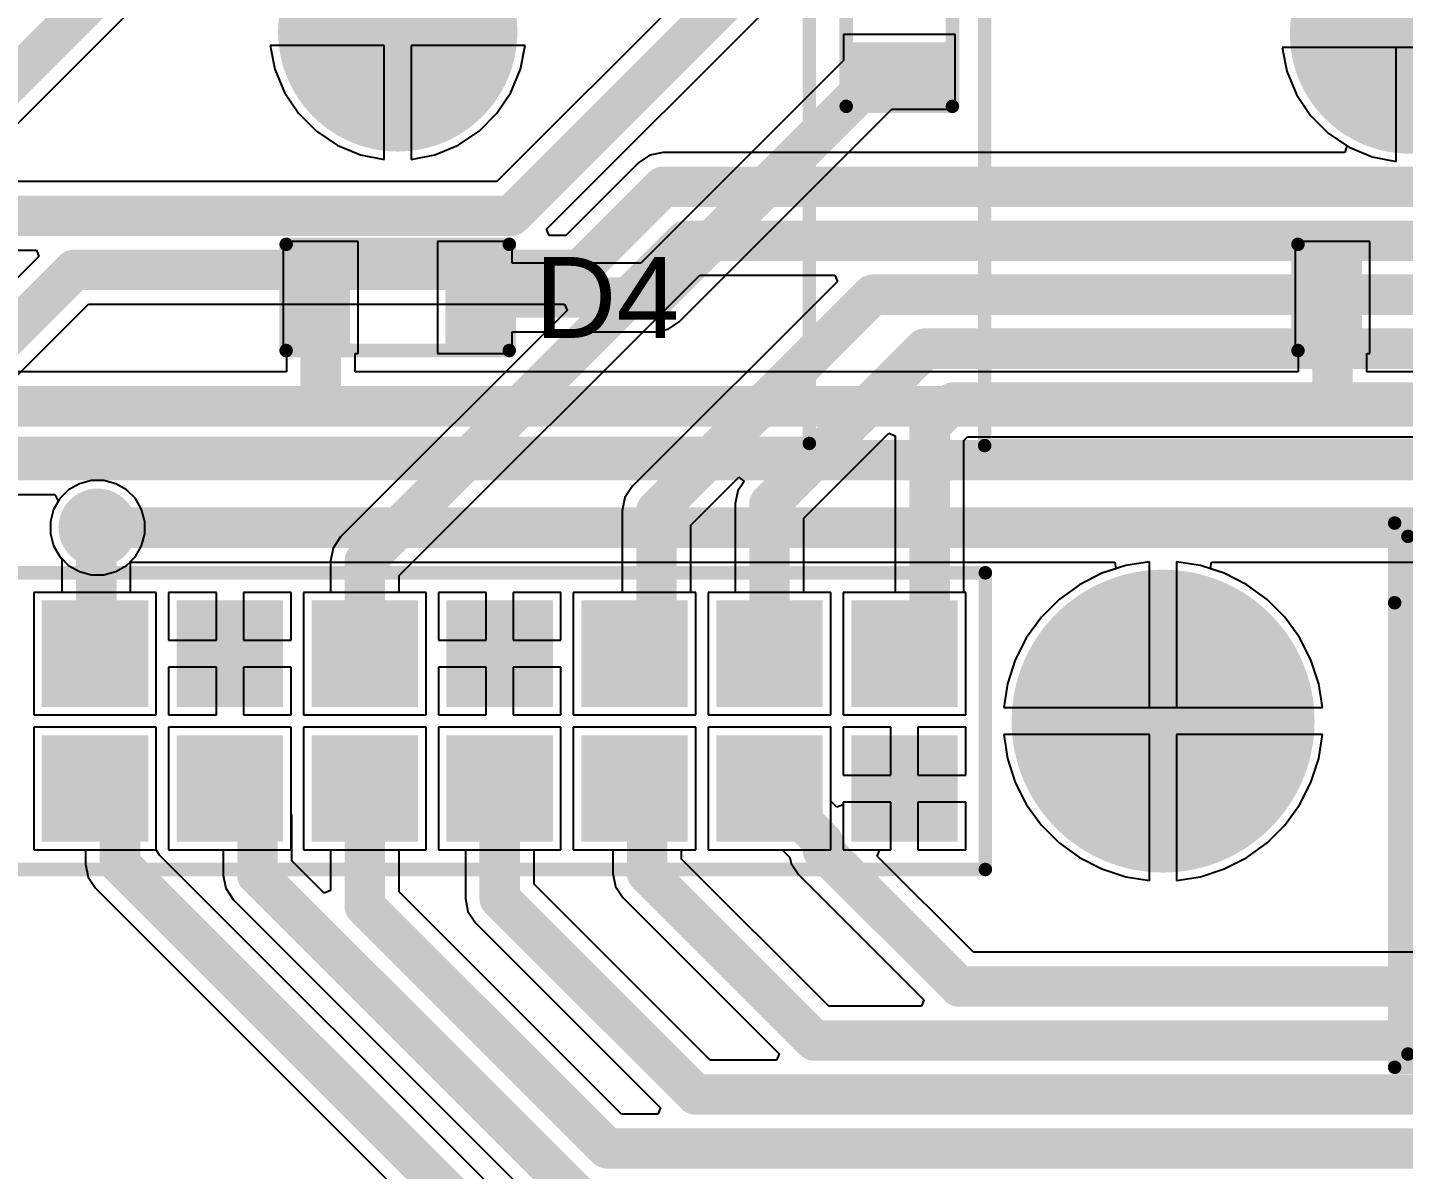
# Model space of a CAD drawing. Header units: millimetres. Extents: x -27 to 152, y -4 to 51.
# Drawn here: x 36.62 to 62.53, y 14.56 to 36.06 of the extents above; entities that cross this region are included whole.
import ezdxf

# ---------------------------------------------------------------- set-up
doc = ezdxf.new("R2010")
doc.units = ezdxf.units.MM
for name, color, linetype in [('BottomLayer', 5, 'Continuous'), ('BottomOverlay', 54, 'Continuous'), ('BottomSolder', 6, 'Continuous'), ('Mechanical13', 56, 'Continuous'), ('MultiLayer', 9, 'Continuous'), ('PadHoleLayer', 156, 'Continuous'), ('TopLayer', 1, 'Continuous'), ('TopOverlay', 2, 'Continuous'), ('TopPaste', 8, 'Continuous'), ('TopSolder', 216, 'Continuous'), ('ViaHoleLayer', 16, 'Continuous')]:
    doc.layers.add(name, color=color, linetype=linetype)
doc.styles.add('Arial', font='arial.ttf', dxfattribs={"height": 0.2})

# ---------------------------------------------------------------- blocks, each defined once
blk = doc.blocks.new('LED_1206_6')
at = {"layer": 'TopLayer'}
for points in [[(-1.9, 0.8), (-1, 0.8), (-1, -0.8), (-1.9, -0.8)], [(1, 0.8), (1.9, 0.8), (1.9, -0.8), (1, -0.8)]]:
    blk.add_hatch(color=1, dxfattribs=at).paths.add_polyline_path(points)
at = {"layer": 'TopPaste'}
for points in [[(-1.9, 0.8), (-1, 0.8), (-1, -0.8), (-1.9, -0.8)], [(1, 0.8), (1.9, 0.8), (1.9, -0.8), (1, -0.8)]]:
    blk.add_hatch(color=8, dxfattribs=at).paths.add_polyline_path(points)
at = {"layer": 'TopSolder'}
for points in [[(-2.002, 0.902), (-0.898, 0.902), (-0.898, -0.902), (-2.002, -0.902)], [(0.898, 0.902), (2.002, 0.902), (2.002, -0.902), (0.898, -0.902)]]:
    blk.add_hatch(color=216, dxfattribs=at).paths.add_polyline_path(points)
at = {"layer": 'TopOverlay', "const_width": 0.254}
for points in [[(-2.1, 1), (2.1, 1)], [(-2.1, -1), (-2.1, 1)], [(2.1, -1), (2.1, 1)], [(-2.1, -1), (2.1, -1)]]:
    blk.add_lwpolyline(points, dxfattribs=at)
at = {"layer": 'TopOverlay', "const_width": 0.127}
for points in [[(-2.164, 1, 1), (-2.037, 1, 1)], [(-2.164, 1, 1), (-2.037, 1, 1)], [(2.037, 1, 1), (2.164, 1, 1)], [(2.037, 1, 1), (2.164, 1, 1)], [(-2.164, -1, 1), (-2.037, -1, 1)], [(-2.164, -1, 1), (-2.037, -1, 1)], [(2.037, -1, 1), (2.164, -1, 1)], [(2.037, -1, 1), (2.164, -1, 1)]]:
    blk.add_lwpolyline(points, format="xyb", close=True, dxfattribs=at)
blk = doc.blocks.new('LED_1206_7')
at = {"layer": 'TopLayer'}
for points in [[(-1.9, 0.8), (-1, 0.8), (-1, -0.8), (-1.9, -0.8)], [(1, 0.8), (1.9, 0.8), (1.9, -0.8), (1, -0.8)]]:
    blk.add_hatch(color=1, dxfattribs=at).paths.add_polyline_path(points)
at = {"layer": 'TopPaste'}
for points in [[(-1.9, 0.8), (-1, 0.8), (-1, -0.8), (-1.9, -0.8)], [(1, 0.8), (1.9, 0.8), (1.9, -0.8), (1, -0.8)]]:
    blk.add_hatch(color=8, dxfattribs=at).paths.add_polyline_path(points)
at = {"layer": 'TopSolder'}
for points in [[(-2.002, 0.902), (-0.898, 0.902), (-0.898, -0.902), (-2.002, -0.902)], [(0.898, 0.902), (2.002, 0.902), (2.002, -0.902), (0.898, -0.902)]]:
    blk.add_hatch(color=216, dxfattribs=at).paths.add_polyline_path(points)
at = {"layer": 'TopOverlay', "const_width": 0.254}
for points in [[(-2.1, 1), (2.1, 1)], [(-2.1, -1), (-2.1, 1)], [(2.1, -1), (2.1, 1)], [(-2.1, -1), (2.1, -1)]]:
    blk.add_lwpolyline(points, dxfattribs=at)
at = {"layer": 'TopOverlay', "const_width": 0.127}
for points in [[(-2.164, 1, 1), (-2.037, 1, 1)], [(-2.164, 1, 1), (-2.037, 1, 1)], [(2.037, 1, 1), (2.164, 1, 1)], [(2.037, 1, 1), (2.164, 1, 1)], [(-2.164, -1, 1), (-2.037, -1, 1)], [(-2.164, -1, 1), (-2.037, -1, 1)], [(2.037, -1, 1), (2.164, -1, 1)], [(2.037, -1, 1), (2.164, -1, 1)]]:
    blk.add_lwpolyline(points, format="xyb", close=True, dxfattribs=at)
blk = doc.blocks.new('SCREW_TERMINAL_X8_5_08___B_11')
at = {"layer": 'BottomOverlay', "const_width": 0.254}
for points in [[(-3.5, 5.25), (38.5, 5.25)], [(-3.5, -5), (-3.5, 5.25)], [(-3.5, 3.75), (38.5, 3.75)], [(-3.5, -5), (38.5, -5)]]:
    blk.add_lwpolyline(points, dxfattribs=at)
at = {"layer": 'BottomOverlay', "const_width": 0.127}
for points in [[(-3.564, 5.25, 1), (-3.437, 5.25, 1)], [(-3.564, 5.25, 1), (-3.437, 5.25, 1)], [(-3.564, 3.75, 1), (-3.437, 3.75, 1)], [(-3.564, -5, 1), (-3.437, -5, 1)], [(-3.564, -5, 1), (-3.437, -5, 1)]]:
    blk.add_lwpolyline(points, format="xyb", close=True, dxfattribs=at)
at = {"layer": 'Mechanical13', "const_width": 0.254}
for points in [[(-3.25, -4.75), (-3.25, 5)], [(-3.25, 5), (38.25, 5)], [(-3.25, -4.75), (38.25, -4.75)]]:
    blk.add_lwpolyline(points, dxfattribs=at)
at = {"layer": 'Mechanical13', "const_width": 0.127}
for points in [[(-3.314, 5, 1), (-3.187, 5, 1)], [(-3.314, 5, 1), (-3.187, 5, 1)], [(-3.314, -4.75, 1), (-3.187, -4.75, 1)], [(-3.314, -4.75, 1), (-3.187, -4.75, 1)]]:
    blk.add_lwpolyline(points, format="xyb", close=True, dxfattribs=at)
blk = doc.blocks.new('GOLDPIN_F_20_2_B_15')
at = {"layer": 'BottomLayer'}
for points in [[(32.12, 0.9), (33.92, 0.9), (33.92, -0.9), (32.12, -0.9)], [(34.66, 0.9), (36.46, 0.9), (36.46, -0.9), (34.66, -0.9)], [(37.2, 0.9), (39, 0.9), (39, -0.9), (37.2, -0.9)], [(39.74, 0.9), (41.54, 0.9), (41.54, -0.9), (39.74, -0.9)], [(42.28, 0.9), (44.08, 0.9), (44.08, -0.9), (42.28, -0.9)], [(44.82, 0.9), (46.62, 0.9), (46.62, -0.9), (44.82, -0.9)], [(47.36, 0.9), (49.16, 0.9), (49.16, -0.9), (47.36, -0.9)], [(32.12, -1.64), (33.92, -1.64), (33.92, -3.44), (32.12, -3.44)], [(34.66, -1.64), (36.46, -1.64), (36.46, -3.44), (34.66, -3.44)], [(37.2, -1.64), (39, -1.64), (39, -3.44), (37.2, -3.44)], [(39.74, -1.64), (41.54, -1.64), (41.54, -3.44), (39.74, -3.44)], [(42.28, -1.64), (44.08, -1.64), (44.08, -3.44), (42.28, -3.44)], [(44.82, -1.64), (46.62, -1.64), (46.62, -3.44), (44.82, -3.44)], [(47.36, -1.64), (49.16, -1.64), (49.16, -3.44), (47.36, -3.44)]]:
    blk.add_hatch(color=5, dxfattribs=at).paths.add_polyline_path(points)
at = {"layer": 'BottomSolder'}
for points in [[(32.018, 1.002), (34.022, 1.002), (34.022, -1.002), (32.018, -1.002)], [(34.558, 1.002), (36.562, 1.002), (36.562, -1.002), (34.558, -1.002)], [(37.098, 1.002), (39.102, 1.002), (39.102, -1.002), (37.098, -1.002)], [(39.638, 1.002), (41.642, 1.002), (41.642, -1.002), (39.638, -1.002)], [(42.178, 1.002), (44.182, 1.002), (44.182, -1.002), (42.178, -1.002)], [(44.718, 1.002), (46.722, 1.002), (46.722, -1.002), (44.718, -1.002)], [(47.258, 1.002), (49.262, 1.002), (49.262, -1.002), (47.258, -1.002)], [(32.018, -1.538), (34.022, -1.538), (34.022, -3.542), (32.018, -3.542)], [(34.558, -1.538), (36.562, -1.538), (36.562, -3.542), (34.558, -3.542)], [(37.098, -1.538), (39.102, -1.538), (39.102, -3.542), (37.098, -3.542)], [(39.638, -1.538), (41.642, -1.538), (41.642, -3.542), (39.638, -3.542)], [(42.178, -1.538), (44.182, -1.538), (44.182, -3.542), (42.178, -3.542)], [(44.718, -1.538), (46.722, -1.538), (46.722, -3.542), (44.718, -3.542)], [(47.258, -1.538), (49.262, -1.538), (49.262, -3.542), (47.258, -3.542)]]:
    blk.add_hatch(color=6, dxfattribs=at).paths.add_polyline_path(points)
at = {"layer": 'MultiLayer'}
for points in [[(32.12, 0.9), (33.92, 0.9), (33.92, -0.9), (32.12, -0.9)], [(34.66, 0.9), (36.46, 0.9), (36.46, -0.9), (34.66, -0.9)], [(37.2, 0.9), (39, 0.9), (39, -0.9), (37.2, -0.9)], [(39.74, 0.9), (41.54, 0.9), (41.54, -0.9), (39.74, -0.9)], [(42.28, 0.9), (44.08, 0.9), (44.08, -0.9), (42.28, -0.9)], [(44.82, 0.9), (46.62, 0.9), (46.62, -0.9), (44.82, -0.9)], [(47.36, 0.9), (49.16, 0.9), (49.16, -0.9), (47.36, -0.9)], [(32.12, -1.64), (33.92, -1.64), (33.92, -3.44), (32.12, -3.44)], [(34.66, -1.64), (36.46, -1.64), (36.46, -3.44), (34.66, -3.44)], [(37.2, -1.64), (39, -1.64), (39, -3.44), (37.2, -3.44)], [(39.74, -1.64), (41.54, -1.64), (41.54, -3.44), (39.74, -3.44)], [(42.28, -1.64), (44.08, -1.64), (44.08, -3.44), (42.28, -3.44)], [(44.82, -1.64), (46.62, -1.64), (46.62, -3.44), (44.82, -3.44)], [(47.36, -1.64), (49.16, -1.64), (49.16, -3.44), (47.36, -3.44)]]:
    blk.add_hatch(color=9, dxfattribs=at).paths.add_polyline_path(points)
at = {"layer": 'PadHoleLayer'}
h = blk.add_hatch(color=156, dxfattribs=at)
edge = h.paths.add_edge_path()
edge.add_arc((33.02, 0), 0.5, 0, 360)
h = blk.add_hatch(color=156, dxfattribs=at)
edge = h.paths.add_edge_path()
edge.add_arc((35.56, 0), 0.5, 0, 360)
h = blk.add_hatch(color=156, dxfattribs=at)
edge = h.paths.add_edge_path()
edge.add_arc((38.1, 0), 0.5, 0, 360)
h = blk.add_hatch(color=156, dxfattribs=at)
edge = h.paths.add_edge_path()
edge.add_arc((40.64, 0), 0.5, 0, 360)
h = blk.add_hatch(color=156, dxfattribs=at)
edge = h.paths.add_edge_path()
edge.add_arc((43.18, 0), 0.5, 0, 360)
h = blk.add_hatch(color=156, dxfattribs=at)
edge = h.paths.add_edge_path()
edge.add_arc((45.72, 0), 0.5, 0, 360)
h = blk.add_hatch(color=156, dxfattribs=at)
edge = h.paths.add_edge_path()
edge.add_arc((48.26, 0), 0.5, 0, 360)
h = blk.add_hatch(color=156, dxfattribs=at)
edge = h.paths.add_edge_path()
edge.add_arc((33.02, -2.54), 0.5, 0, 360)
h = blk.add_hatch(color=156, dxfattribs=at)
edge = h.paths.add_edge_path()
edge.add_arc((35.56, -2.54), 0.5, 0, 360)
h = blk.add_hatch(color=156, dxfattribs=at)
edge = h.paths.add_edge_path()
edge.add_arc((38.1, -2.54), 0.5, 0, 360)
h = blk.add_hatch(color=156, dxfattribs=at)
edge = h.paths.add_edge_path()
edge.add_arc((40.64, -2.54), 0.5, 0, 360)
h = blk.add_hatch(color=156, dxfattribs=at)
edge = h.paths.add_edge_path()
edge.add_arc((43.18, -2.54), 0.5, 0, 360)
h = blk.add_hatch(color=156, dxfattribs=at)
edge = h.paths.add_edge_path()
edge.add_arc((45.72, -2.54), 0.5, 0, 360)
h = blk.add_hatch(color=156, dxfattribs=at)
edge = h.paths.add_edge_path()
edge.add_arc((48.26, -2.54), 0.5, 0, 360)
at = {"layer": 'TopLayer'}
for points in [[(32.12, 0.9), (33.92, 0.9), (33.92, -0.9), (32.12, -0.9)], [(34.66, 0.9), (36.46, 0.9), (36.46, -0.9), (34.66, -0.9)], [(37.2, 0.9), (39, 0.9), (39, -0.9), (37.2, -0.9)], [(39.74, 0.9), (41.54, 0.9), (41.54, -0.9), (39.74, -0.9)], [(42.28, 0.9), (44.08, 0.9), (44.08, -0.9), (42.28, -0.9)], [(44.82, 0.9), (46.62, 0.9), (46.62, -0.9), (44.82, -0.9)], [(47.36, 0.9), (49.16, 0.9), (49.16, -0.9), (47.36, -0.9)], [(32.12, -1.64), (33.92, -1.64), (33.92, -3.44), (32.12, -3.44)], [(34.66, -1.64), (36.46, -1.64), (36.46, -3.44), (34.66, -3.44)], [(37.2, -1.64), (39, -1.64), (39, -3.44), (37.2, -3.44)], [(39.74, -1.64), (41.54, -1.64), (41.54, -3.44), (39.74, -3.44)], [(42.28, -1.64), (44.08, -1.64), (44.08, -3.44), (42.28, -3.44)], [(44.82, -1.64), (46.62, -1.64), (46.62, -3.44), (44.82, -3.44)], [(47.36, -1.64), (49.16, -1.64), (49.16, -3.44), (47.36, -3.44)]]:
    blk.add_hatch(color=1, dxfattribs=at).paths.add_polyline_path(points)
at = {"layer": 'TopSolder'}
for points in [[(32.018, 1.002), (34.022, 1.002), (34.022, -1.002), (32.018, -1.002)], [(34.558, 1.002), (36.562, 1.002), (36.562, -1.002), (34.558, -1.002)], [(37.098, 1.002), (39.102, 1.002), (39.102, -1.002), (37.098, -1.002)], [(39.638, 1.002), (41.642, 1.002), (41.642, -1.002), (39.638, -1.002)], [(42.178, 1.002), (44.182, 1.002), (44.182, -1.002), (42.178, -1.002)], [(44.718, 1.002), (46.722, 1.002), (46.722, -1.002), (44.718, -1.002)], [(47.258, 1.002), (49.262, 1.002), (49.262, -1.002), (47.258, -1.002)], [(32.018, -1.538), (34.022, -1.538), (34.022, -3.542), (32.018, -3.542)], [(34.558, -1.538), (36.562, -1.538), (36.562, -3.542), (34.558, -3.542)], [(37.098, -1.538), (39.102, -1.538), (39.102, -3.542), (37.098, -3.542)], [(39.638, -1.538), (41.642, -1.538), (41.642, -3.542), (39.638, -3.542)], [(42.178, -1.538), (44.182, -1.538), (44.182, -3.542), (42.178, -3.542)], [(44.718, -1.538), (46.722, -1.538), (46.722, -3.542), (44.718, -3.542)], [(47.258, -1.538), (49.262, -1.538), (49.262, -3.542), (47.258, -3.542)]]:
    blk.add_hatch(color=216, dxfattribs=at).paths.add_polyline_path(points)
at = {"layer": 'BottomOverlay', "const_width": 0.254}
for points in [[(-1.524, 1.524), (49.784, 1.524)], [(49.784, -4.064), (49.784, 1.524)], [(-1.524, -4.064), (49.784, -4.064)]]:
    blk.add_lwpolyline(points, dxfattribs=at)
at = {"layer": 'BottomOverlay', "const_width": 0.127}
for points in [[(49.72, 1.524, 1), (49.847, 1.524, 1)], [(49.72, 1.524, 1), (49.847, 1.524, 1)], [(49.72, -4.064, 1), (49.847, -4.064, 1)], [(49.72, -4.064, 1), (49.847, -4.064, 1)]]:
    blk.add_lwpolyline(points, format="xyb", close=True, dxfattribs=at)
blk = doc.blocks.new('K__________O______20')
at = {"layer": 'BottomLayer'}
for points in [[(1.29, 6.33), (3.79, 6.33), (3.79, 3.83), (1.29, 3.83)], [(-5.06, 3.79), (-2.56, 3.79), (-2.56, 1.29), (-5.06, 1.29)]]:
    blk.add_hatch(color=5, dxfattribs=at).paths.add_polyline_path(points)
h = blk.add_hatch(color=5, dxfattribs=at)
edge = h.paths.add_edge_path()
edge.add_arc((0, 0), 2.15, 0, 360)
at = {"layer": 'BottomSolder'}
for points in [[(1.188, 6.432), (3.892, 6.432), (3.892, 3.728), (1.188, 3.728)], [(-5.162, 3.892), (-2.458, 3.892), (-2.458, 1.188), (-5.162, 1.188)]]:
    blk.add_hatch(color=6, dxfattribs=at).paths.add_polyline_path(points)
h = blk.add_hatch(color=6, dxfattribs=at)
edge = h.paths.add_edge_path()
edge.add_arc((0, 0), 2.252, 0, 360)
at = {"layer": 'MultiLayer'}
for points in [[(1.29, 6.33), (3.79, 6.33), (3.79, 3.83), (1.29, 3.83)], [(-5.06, 3.79), (-2.56, 3.79), (-2.56, 1.29), (-5.06, 1.29)]]:
    blk.add_hatch(color=9, dxfattribs=at).paths.add_polyline_path(points)
h = blk.add_hatch(color=9, dxfattribs=at)
edge = h.paths.add_edge_path()
edge.add_arc((0, 0), 2.15, 0, 360)
at = {"layer": 'PadHoleLayer'}
h = blk.add_hatch(color=156, dxfattribs=at)
edge = h.paths.add_edge_path()
edge.add_arc((2.54, 5.08), 0.75, 0, 360)
h = blk.add_hatch(color=156, dxfattribs=at)
edge = h.paths.add_edge_path()
edge.add_arc((-3.81, 2.54), 0.75, 0, 360)
h = blk.add_hatch(color=156, dxfattribs=at)
edge = h.paths.add_edge_path()
edge.add_arc((0, 0), 2.05, 0, 360)
at = {"layer": 'TopLayer'}
for points in [[(1.29, 6.33), (3.79, 6.33), (3.79, 3.83), (1.29, 3.83)], [(-5.06, 3.79), (-2.56, 3.79), (-2.56, 1.29), (-5.06, 1.29)]]:
    blk.add_hatch(color=1, dxfattribs=at).paths.add_polyline_path(points)
h = blk.add_hatch(color=1, dxfattribs=at)
edge = h.paths.add_edge_path()
edge.add_arc((0, 0), 2.15, 0, 360)
at = {"layer": 'TopSolder'}
for points in [[(1.188, 6.432), (3.892, 6.432), (3.892, 3.728), (1.188, 3.728)], [(-5.162, 3.892), (-2.458, 3.892), (-2.458, 1.188), (-5.162, 1.188)]]:
    blk.add_hatch(color=216, dxfattribs=at).paths.add_polyline_path(points)
h = blk.add_hatch(color=216, dxfattribs=at)
edge = h.paths.add_edge_path()
edge.add_arc((0, 0), 2.252, 0, 360)
at = {"layer": 'TopOverlay', "const_width": 0.254}
for points in [[(-8, -7.75), (-8, 8)], [(-8, 8), (7.75, 8)], [(7.75, -7.75), (7.75, 8)], [(-8, -7.75), (7.75, -7.75)]]:
    blk.add_lwpolyline(points, dxfattribs=at)
at = {"layer": 'TopOverlay', "const_width": 0.127}
for points in [[(-8.063, 8, 1), (-7.936, 8, 1)], [(-8.063, 8, 1), (-7.936, 8, 1)], [(7.686, 8, 1), (7.813, 8, 1)], [(7.686, 8, 1), (7.813, 8, 1)], [(-8.063, -7.75, 1), (-7.936, -7.75, 1)], [(-8.063, -7.75, 1), (-7.936, -7.75, 1)], [(7.686, -7.75, 1), (7.813, -7.75, 1)], [(7.686, -7.75, 1), (7.813, -7.75, 1)]]:
    blk.add_lwpolyline(points, format="xyb", close=True, dxfattribs=at)
blk = doc.blocks.new('K__________O______21')
at = {"layer": 'BottomLayer'}
for points in [[(1.29, 6.33), (3.79, 6.33), (3.79, 3.83), (1.29, 3.83)], [(-5.06, 3.79), (-2.56, 3.79), (-2.56, 1.29), (-5.06, 1.29)]]:
    blk.add_hatch(color=5, dxfattribs=at).paths.add_polyline_path(points)
h = blk.add_hatch(color=5, dxfattribs=at)
edge = h.paths.add_edge_path()
edge.add_arc((0, 0), 2.15, 0, 360)
at = {"layer": 'BottomSolder'}
for points in [[(1.188, 6.432), (3.892, 6.432), (3.892, 3.728), (1.188, 3.728)], [(-5.162, 3.892), (-2.458, 3.892), (-2.458, 1.188), (-5.162, 1.188)]]:
    blk.add_hatch(color=6, dxfattribs=at).paths.add_polyline_path(points)
h = blk.add_hatch(color=6, dxfattribs=at)
edge = h.paths.add_edge_path()
edge.add_arc((0, 0), 2.252, 0, 360)
at = {"layer": 'MultiLayer'}
for points in [[(1.29, 6.33), (3.79, 6.33), (3.79, 3.83), (1.29, 3.83)], [(-5.06, 3.79), (-2.56, 3.79), (-2.56, 1.29), (-5.06, 1.29)]]:
    blk.add_hatch(color=9, dxfattribs=at).paths.add_polyline_path(points)
h = blk.add_hatch(color=9, dxfattribs=at)
edge = h.paths.add_edge_path()
edge.add_arc((0, 0), 2.15, 0, 360)
at = {"layer": 'PadHoleLayer'}
h = blk.add_hatch(color=156, dxfattribs=at)
edge = h.paths.add_edge_path()
edge.add_arc((2.54, 5.08), 0.75, 0, 360)
h = blk.add_hatch(color=156, dxfattribs=at)
edge = h.paths.add_edge_path()
edge.add_arc((-3.81, 2.54), 0.75, 0, 360)
h = blk.add_hatch(color=156, dxfattribs=at)
edge = h.paths.add_edge_path()
edge.add_arc((0, 0), 2.05, 0, 360)
at = {"layer": 'TopLayer'}
for points in [[(1.29, 6.33), (3.79, 6.33), (3.79, 3.83), (1.29, 3.83)], [(-5.06, 3.79), (-2.56, 3.79), (-2.56, 1.29), (-5.06, 1.29)]]:
    blk.add_hatch(color=1, dxfattribs=at).paths.add_polyline_path(points)
h = blk.add_hatch(color=1, dxfattribs=at)
edge = h.paths.add_edge_path()
edge.add_arc((0, 0), 2.15, 0, 360)
at = {"layer": 'TopSolder'}
for points in [[(1.188, 6.432), (3.892, 6.432), (3.892, 3.728), (1.188, 3.728)], [(-5.162, 3.892), (-2.458, 3.892), (-2.458, 1.188), (-5.162, 1.188)]]:
    blk.add_hatch(color=216, dxfattribs=at).paths.add_polyline_path(points)
h = blk.add_hatch(color=216, dxfattribs=at)
edge = h.paths.add_edge_path()
edge.add_arc((0, 0), 2.252, 0, 360)
at = {"layer": 'TopOverlay', "const_width": 0.254}
for points in [[(-8, -7.75), (-8, 8)], [(-8, 8), (7.75, 8)], [(7.75, -7.75), (7.75, 8)], [(-8, -7.75), (7.75, -7.75)]]:
    blk.add_lwpolyline(points, dxfattribs=at)
at = {"layer": 'TopOverlay', "const_width": 0.127}
for points in [[(-8.063, 8, 1), (-7.936, 8, 1)], [(-8.063, 8, 1), (-7.936, 8, 1)], [(7.686, 8, 1), (7.813, 8, 1)], [(7.686, 8, 1), (7.813, 8, 1)], [(-8.063, -7.75, 1), (-7.936, -7.75, 1)], [(-8.063, -7.75, 1), (-7.936, -7.75, 1)], [(7.686, -7.75, 1), (7.813, -7.75, 1)], [(7.686, -7.75, 1), (7.813, -7.75, 1)]]:
    blk.add_lwpolyline(points, format="xyb", close=True, dxfattribs=at)
blk = doc.blocks.new('RES_1206_33')
at = {"layer": 'TopLayer'}
for points in [[(-1.9, 0.8), (-1, 0.8), (-1, -0.8), (-1.9, -0.8)], [(1, 0.8), (1.9, 0.8), (1.9, -0.8), (1, -0.8)]]:
    blk.add_hatch(color=1, dxfattribs=at).paths.add_polyline_path(points)
at = {"layer": 'TopPaste'}
for points in [[(-1.9, 0.8), (-1, 0.8), (-1, -0.8), (-1.9, -0.8)], [(1, 0.8), (1.9, 0.8), (1.9, -0.8), (1, -0.8)]]:
    blk.add_hatch(color=8, dxfattribs=at).paths.add_polyline_path(points)
at = {"layer": 'TopSolder'}
for points in [[(-2.002, 0.902), (-0.898, 0.902), (-0.898, -0.902), (-2.002, -0.902)], [(0.898, 0.902), (2.002, 0.902), (2.002, -0.902), (0.898, -0.902)]]:
    blk.add_hatch(color=216, dxfattribs=at).paths.add_polyline_path(points)
at = {"layer": 'TopOverlay', "const_width": 0.254}
for points in [[(-2.1, -1), (-2.1, 1)], [(2.1, 1), (-2.1, 1)], [(2.1, -1), (2.1, 1)], [(2.1, -1), (-2.1, -1)]]:
    blk.add_lwpolyline(points, dxfattribs=at)
at = {"layer": 'TopOverlay', "const_width": 0.127}
for points in [[(-2.164, 1, 1), (-2.037, 1, 1)], [(-2.164, 1, 1), (-2.037, 1, 1)], [(2.037, 1, 1), (2.164, 1, 1)], [(2.037, 1, 1), (2.164, 1, 1)], [(-2.164, -1, 1), (-2.037, -1, 1)], [(-2.164, -1, 1), (-2.037, -1, 1)], [(2.037, -1, 1), (2.164, -1, 1)], [(2.037, -1, 1), (2.164, -1, 1)]]:
    blk.add_lwpolyline(points, format="xyb", close=True, dxfattribs=at)

msp = doc.modelspace()

# ---------------------------------------------------------------- hatches: boundary and pattern name
at = {"layer": 'BottomLayer'}
h = msp.add_hatch(color=5, dxfattribs=at)
edge = h.paths.add_edge_path()
edge.add_arc((37.94, 26.644), 0.635, 0, 360)
h = msp.add_hatch(color=5, dxfattribs=at)
edge = h.paths.add_edge_path()
edge.add_arc((58, 23), 2.75, 0, 360)
at = {"layer": 'BottomSolder'}
h = msp.add_hatch(color=6, dxfattribs=at)
edge = h.paths.add_edge_path()
edge.add_arc((37.94, 26.644), 0.737, 0, 360)
h = msp.add_hatch(color=6, dxfattribs=at)
edge = h.paths.add_edge_path()
edge.add_arc((58, 23), 2.852, 0, 360)
at = {"layer": 'MultiLayer'}
h = msp.add_hatch(color=9, dxfattribs=at)
edge = h.paths.add_edge_path()
edge.add_arc((58, 23), 2.75, 0, 360)
at = {"layer": 'PadHoleLayer'}
h = msp.add_hatch(color=156, dxfattribs=at)
edge = h.paths.add_edge_path()
edge.add_arc((58, 23), 2.25, 0, 360)
at = {"layer": 'TopLayer'}
h = msp.add_hatch(color=1, dxfattribs=at)
edge = h.paths.add_edge_path()
edge.add_arc((37.94, 26.644), 0.635, 0, 360)
h = msp.add_hatch(color=1, dxfattribs=at)
edge = h.paths.add_edge_path()
edge.add_arc((58, 23), 2.75, 0, 360)
at = {"layer": 'TopSolder'}
h = msp.add_hatch(color=216, dxfattribs=at)
edge = h.paths.add_edge_path()
edge.add_arc((37.94, 26.644), 0.737, 0, 360)
h = msp.add_hatch(color=216, dxfattribs=at)
edge = h.paths.add_edge_path()
edge.add_arc((58, 23), 2.852, 0, 360)
at = {"layer": 'ViaHoleLayer'}
h = msp.add_hatch(color=16, dxfattribs=at)
edge = h.paths.add_edge_path()
edge.add_arc((37.94, 26.644), 0.356, 0, 360)

# ---------------------------------------------------------------- linework, layer by layer
at = {"layer": 'BottomLayer'}
for p, q in [((51.232, 38.938), (45.458, 33.163)), ((46.39, 32.265), (51.958, 37.833)), ((30.917, 28.742), (39.192, 37.016)), ((43.336, 35.726), (41.189, 35.726)), ((41.189, 35.726), (41.278, 35.279)), ((43.336, 33.579), (43.336, 35.726)), ((45.991, 35.726), (43.844, 35.726)), ((43.844, 35.726), (43.844, 33.579)), ((45.902, 35.279), (45.991, 35.726)), ((65.041, 35.686), (60.239, 35.686)), ((60.239, 35.686), (60.328, 35.239)), ((41.278, 35.279), (41.46, 34.841)), ((45.72, 34.841), (45.902, 35.279)), ((60.328, 35.239), (60.51, 34.801)), ((41.46, 34.841), (41.723, 34.448)), ((45.457, 34.448), (45.72, 34.841)), ((60.51, 34.801), (60.773, 34.408)), ((41.723, 34.448), (42.058, 34.113)), ((45.122, 34.113), (45.457, 34.448)), ((60.773, 34.408), (61.108, 34.073)), ((42.058, 34.113), (42.451, 33.85)), ((44.729, 33.85), (45.122, 34.113)), ((61.108, 34.073), (61.458, 33.838)), ((42.451, 33.85), (42.889, 33.668)), ((44.291, 33.668), (44.729, 33.85)), ((48.587, 33.711), (48.339, 33.662)), ((61.42, 33.711), (48.587, 33.711)), ((61.458, 33.838), (61.42, 33.711)), ((42.889, 33.668), (43.336, 33.579)), ((43.844, 33.579), (44.291, 33.668)), ((48.129, 33.522), (46.755, 32.147)), ((48.339, 33.662), (48.129, 33.522)), ((45.458, 33.163), (36.016, 33.163)), ((46.439, 32.147), (46.39, 32.265)), ((46.755, 32.147), (46.439, 32.147)), ((36.284, 31.869), (36.787, 31.869)), ((36.787, 31.869), (36.836, 31.751)), ((36.836, 31.751), (34.892, 29.808)), ((43.617, 25.742), (49.276, 31.401)), ((49.276, 31.401), (51.819, 31.401)), ((51.819, 31.401), (51.868, 31.283)), ((51.868, 31.283), (48.003, 27.419)), ((35.997, 29.082), (37.768, 30.853)), ((37.768, 30.853), (46.731, 30.853)), ((46.731, 30.853), (46.78, 30.735)), ((46.78, 30.735), (42.512, 26.468)), ((51.237, 26.822), (52.839, 28.423)), ((52.839, 28.423), (52.956, 28.375)), ((52.956, 28.375), (52.956, 25.424)), ((54.251, 28.285), (54.318, 28.353)), ((54.251, 25.424), (54.251, 28.285)), ((54.318, 28.353), (68.232, 28.353)), ((37.597, 27.472), (37.394, 27.355)), ((37.823, 27.533), (37.597, 27.472)), ((38.057, 27.533), (37.823, 27.533)), ((38.283, 27.472), (38.057, 27.533)), ((38.486, 27.355), (38.283, 27.472)), ((49.109, 26.693), (50.012, 27.596)), ((50.11, 27.515), (49.992, 27.338)), ((50.012, 27.596), (50.11, 27.515)), ((37.394, 27.355), (37.229, 27.19)), ((38.651, 27.19), (38.486, 27.355)), ((47.863, 27.209), (47.814, 26.961)), ((48.003, 27.419), (47.863, 27.209)), ((49.992, 27.338), (49.943, 27.09)), ((37.112, 26.987), (37.051, 26.761)), ((37.229, 27.19), (37.112, 26.987)), ((38.768, 26.987), (38.651, 27.19)), ((38.829, 26.761), (38.768, 26.987)), ((47.814, 26.961), (47.814, 25.424)), ((49.943, 27.09), (49.943, 25.424)), ((37.051, 26.761), (37.051, 26.527)), ((38.829, 26.527), (38.829, 26.761)), ((49.109, 25.424), (49.109, 26.693)), ((51.237, 25.424), (51.237, 26.822)), ((37.051, 26.527), (37.112, 26.301)), ((38.768, 26.301), (38.829, 26.527)), ((42.512, 26.468), (42.372, 26.258)), ((37.112, 26.301), (37.229, 26.098)), ((38.651, 26.098), (38.768, 26.301)), ((42.372, 26.258), (42.323, 26.01)), ((37.229, 26.098), (37.268, 26.059)), ((37.268, 26.059), (37.268, 25.424)), ((38.562, 26.009), (38.651, 26.098)), ((38.562, 25.424), (38.562, 26.009)), ((42.323, 26.01), (42.323, 25.424)), ((57.297, 25.93), (56.847, 25.784)), ((57.746, 26.001), (57.297, 25.93)), ((57.746, 23.254), (57.746, 26.001)), ((58.703, 25.93), (58.254, 26.001)), ((58.254, 26.001), (58.254, 23.254)), ((59.153, 25.784), (58.703, 25.93)), ((43.617, 25.424), (43.617, 25.742)), ((56.847, 25.784), (56.426, 25.569)), ((59.574, 25.569), (59.153, 25.784)), ((37.268, 25.424), (36.736, 25.424)), ((36.736, 25.424), (36.736, 23.116)), ((39.044, 25.424), (38.562, 25.424)), ((39.044, 23.116), (39.044, 25.424)), ((40.176, 25.424), (39.276, 25.424)), ((39.276, 25.424), (39.276, 24.524)), ((40.176, 24.524), (40.176, 25.424)), ((41.584, 25.424), (40.684, 25.424)), ((40.684, 25.424), (40.684, 24.524)), ((41.584, 24.524), (41.584, 25.424)), ((42.323, 25.424), (41.816, 25.424)), ((41.816, 25.424), (41.816, 23.116)), ((44.124, 25.424), (43.617, 25.424)), ((44.124, 23.116), (44.124, 25.424)), ((45.256, 25.424), (44.356, 25.424)), ((44.356, 25.424), (44.356, 24.524)), ((45.256, 24.524), (45.256, 25.424)), ((46.664, 25.424), (45.764, 25.424)), ((45.764, 25.424), (45.764, 24.524)), ((46.664, 24.524), (46.664, 25.424)), ((47.814, 25.424), (46.896, 25.424)), ((46.896, 25.424), (46.896, 23.116)), ((49.204, 25.424), (49.109, 25.424)), ((49.204, 23.116), (49.204, 25.424)), ((49.943, 25.424), (49.436, 25.424)), ((49.436, 25.424), (49.436, 23.116)), ((51.744, 25.424), (51.237, 25.424)), ((51.744, 23.116), (51.744, 25.424)), ((52.956, 25.424), (51.976, 25.424)), ((51.976, 25.424), (51.976, 23.116)), ((54.284, 25.424), (54.251, 25.424)), ((54.284, 23.116), (54.284, 25.424)), ((56.426, 25.569), (56.043, 25.291)), ((59.957, 25.291), (59.574, 25.569)), ((56.043, 25.291), (55.709, 24.957)), ((60.291, 24.957), (59.957, 25.291)), ((55.709, 24.957), (55.431, 24.574)), ((60.569, 24.574), (60.291, 24.957)), ((39.276, 24.524), (40.176, 24.524)), ((40.684, 24.524), (41.584, 24.524)), ((44.356, 24.524), (45.256, 24.524)), ((45.764, 24.524), (46.664, 24.524)), ((55.431, 24.574), (55.216, 24.153)), ((60.784, 24.153), (60.569, 24.574)), ((55.216, 24.153), (55.07, 23.703)), ((60.93, 23.703), (60.784, 24.153)), ((40.176, 24.016), (39.276, 24.016)), ((39.276, 24.016), (39.276, 23.116)), ((40.176, 23.116), (40.176, 24.016)), ((41.584, 24.016), (40.684, 24.016)), ((40.684, 24.016), (40.684, 23.116)), ((41.584, 23.116), (41.584, 24.016)), ((45.256, 24.016), (44.356, 24.016)), ((44.356, 24.016), (44.356, 23.116)), ((45.256, 23.116), (45.256, 24.016)), ((46.664, 24.016), (45.764, 24.016)), ((45.764, 24.016), (45.764, 23.116)), ((46.664, 23.116), (46.664, 24.016)), ((55.07, 23.703), (54.999, 23.254)), ((61.001, 23.254), (60.93, 23.703)), ((36.736, 23.116), (39.044, 23.116)), ((39.276, 23.116), (40.176, 23.116)), ((40.684, 23.116), (41.584, 23.116)), ((41.816, 23.116), (44.124, 23.116)), ((44.356, 23.116), (45.256, 23.116)), ((45.764, 23.116), (46.664, 23.116)), ((46.896, 23.116), (49.204, 23.116)), ((49.436, 23.116), (51.744, 23.116)), ((51.976, 23.116), (54.284, 23.116)), ((54.999, 23.254), (57.746, 23.254)), ((58.254, 23.254), (61.001, 23.254)), ((39.044, 22.884), (36.736, 22.884)), ((36.736, 22.884), (36.736, 20.576)), ((39.044, 20.576), (39.044, 22.884)), ((41.584, 22.884), (39.276, 22.884)), ((39.276, 22.884), (39.276, 20.576)), ((41.584, 21.274), (41.584, 22.884)), ((44.124, 22.884), (41.816, 22.884)), ((41.816, 22.884), (41.816, 20.576)), ((44.124, 20.576), (44.124, 22.884)), ((46.664, 22.884), (44.356, 22.884)), ((44.356, 22.884), (44.356, 20.576)), ((46.664, 20.576), (46.664, 22.884)), ((49.204, 22.884), (46.896, 22.884)), ((46.896, 22.884), (46.896, 20.576)), ((49.204, 20.576), (49.204, 22.884)), ((51.744, 22.884), (49.436, 22.884)), ((49.436, 22.884), (49.436, 20.576)), ((51.744, 21.492), (51.744, 22.884)), ((52.876, 22.884), (51.976, 22.884)), ((51.976, 22.884), (51.976, 21.984)), ((52.876, 21.984), (52.876, 22.884)), ((54.284, 22.884), (53.384, 22.884)), ((53.384, 22.884), (53.384, 21.984)), ((54.284, 21.984), (54.284, 22.884)), ((57.746, 22.746), (54.999, 22.746)), ((54.999, 22.746), (55.07, 22.297)), ((57.746, 19.999), (57.746, 22.746)), ((61.001, 22.746), (58.254, 22.746)), ((58.254, 22.746), (58.254, 19.999)), ((60.93, 22.297), (61.001, 22.746)), ((55.07, 22.297), (55.216, 21.847)), ((60.784, 21.847), (60.93, 22.297)), ((51.976, 21.984), (52.876, 21.984)), ((53.384, 21.984), (54.284, 21.984)), ((55.216, 21.847), (55.431, 21.426)), ((60.569, 21.426), (60.784, 21.847)), ((41.596, 21.211), (41.584, 21.274)), ((51.859, 21.377), (51.744, 21.492)), ((51.976, 21.426), (51.859, 21.377)), ((52.876, 21.476), (51.976, 21.476)), ((51.976, 21.476), (51.976, 21.426)), ((52.876, 20.576), (52.876, 21.476)), ((54.284, 21.476), (53.384, 21.476)), ((53.384, 21.476), (53.384, 20.576)), ((54.284, 20.576), (54.284, 21.476)), ((55.431, 21.426), (55.709, 21.043)), ((60.291, 21.043), (60.569, 21.426)), ((41.596, 20.368), (41.596, 21.211)), ((55.709, 21.043), (56.043, 20.709)), ((59.957, 20.709), (60.291, 21.043)), ((36.736, 20.576), (37.714, 20.576)), ((37.714, 20.576), (37.714, 20.309)), ((39.108, 20.478), (39.044, 20.576)), ((39.044, 20.576), (39.044, 20.576)), ((39.044, 20.576), (39.044, 20.576)), ((46.018, 13.567), (39.108, 20.478)), ((39.276, 20.576), (40.302, 20.576)), ((40.302, 20.576), (40.302, 20.1)), ((41.816, 20.576), (42.323, 20.576)), ((42.323, 20.576), (42.323, 19.808)), ((43.617, 19.784), (43.617, 20.576)), ((43.617, 20.576), (44.124, 20.576)), ((44.356, 20.576), (44.863, 20.576)), ((44.863, 20.576), (44.863, 19.66)), ((46.157, 19.928), (46.157, 20.576)), ((46.157, 20.576), (46.664, 20.576)), ((46.896, 20.576), (47.639, 20.576)), ((47.639, 20.576), (47.639, 20.133)), ((48.934, 20.402), (48.934, 20.576)), ((48.934, 20.576), (49.204, 20.576)), ((49.436, 20.576), (50.828, 20.576)), ((50.828, 20.576), (50.975, 20.429)), ((52.619, 20.459), (52.668, 20.576)), ((52.668, 20.576), (52.876, 20.576)), ((53.384, 20.576), (54.284, 20.576)), ((56.043, 20.709), (56.426, 20.431)), ((59.574, 20.431), (59.957, 20.709)), ((37.714, 20.309), (37.763, 20.061)), ((42.205, 19.76), (41.596, 20.368)), ((51.704, 17.631), (48.934, 20.402)), ((50.975, 20.429), (50.997, 20.319)), ((50.997, 20.319), (51.137, 20.109)), ((54.43, 18.647), (52.619, 20.459)), ((56.426, 20.431), (56.847, 20.216)), ((56.847, 20.216), (57.297, 20.07)), ((58.703, 20.07), (59.153, 20.216)), ((59.153, 20.216), (59.574, 20.431)), ((37.763, 20.061), (37.903, 19.851)), ((40.302, 20.1), (40.351, 19.852)), ((47.639, 20.133), (47.688, 19.886)), ((51.137, 20.109), (53.498, 17.749)), ((57.297, 20.07), (57.746, 19.999)), ((58.254, 19.999), (58.703, 20.07)), ((37.903, 19.851), (45.086, 12.669)), ((40.351, 19.852), (40.491, 19.642)), ((42.323, 19.808), (42.205, 19.76)), ((47.802, 15.599), (43.617, 19.784)), ((49.47, 16.615), (46.157, 19.928)), ((47.688, 19.886), (47.829, 19.676)), ((40.491, 19.642), (46.449, 13.685)), ((44.863, 19.66), (44.912, 19.412)), ((47.829, 19.676), (50.772, 16.733)), ((44.912, 19.412), (45.052, 19.202)), ((45.052, 19.202), (48.538, 15.717)), ((82.925, 18.647), (54.43, 18.647)), ((53.449, 17.631), (51.704, 17.631)), ((53.498, 17.749), (53.449, 17.631)), ((50.723, 16.615), (49.47, 16.615)), ((50.772, 16.733), (50.723, 16.615)), ((48.489, 15.599), (47.802, 15.599)), ((48.538, 15.717), (48.489, 15.599))]:
    msp.add_line(p, q, dxfattribs=at)
at = {"layer": 'BottomLayer', "const_width": 0.762}
for points in [[(30.27, 29.01), (39.78, 38.52)], [(45.726, 32.516), (51.69, 38.48)], [(47.023, 31.5), (48.587, 33.064)], [(48.587, 33.064), (64.024, 33.064)], [(36.016, 32.516), (45.726, 32.516)], [(42.97, 26.01), (49.008, 32.048)], [(49.008, 32.048), (82.258, 32.048)], [(35.35, 29.35), (37.5, 31.5)], [(37.5, 31.5), (47.023, 31.5)], [(48.461, 26.961), (52.532, 31.032)], [(52.532, 31.032), (99.992, 31.032)], [(50.59, 27.09), (53.516, 30.016)], [(53.516, 30.016), (118.226, 30.016)], [(53.604, 28.554), (54.05, 29)], [(54.05, 29), (68.5, 29)], [(53.604, 24.744), (53.604, 28.554)], [(50.59, 24.27), (50.59, 27.09)], [(48.461, 24.681), (48.461, 26.961)], [(37.915, 26.619), (37.94, 26.644)], [(37.915, 24.295), (37.915, 26.619)], [(42.97, 24.27), (42.97, 26.01)], [(48.05, 24.27), (48.461, 24.681)], [(53.13, 24.27), (53.604, 24.744)], [(37.89, 24.27), (37.915, 24.295)], [(37.89, 21.73), (38.361, 21.259)], [(40.43, 21.73), (40.949, 21.211)], [(42.97, 19.516), (42.97, 21.73)], [(45.51, 19.66), (45.51, 21.73)], [(48.05, 21.73), (48.287, 21.493)], [(50.59, 21.73), (51.595, 20.725)], [(48.287, 20.133), (48.287, 21.493)], [(38.361, 20.309), (38.361, 21.259)], [(40.949, 20.1), (40.949, 21.211)], [(51.595, 20.567), (51.595, 20.725)], [(51.595, 20.567), (54.162, 18)], [(38.361, 20.309), (45.75, 12.92)], [(40.949, 20.1), (47.113, 13.936)], [(48.287, 20.133), (51.436, 16.984)], [(45.51, 19.66), (49.202, 15.968)], [(42.97, 19.516), (47.534, 14.952)], [(54.162, 18), (83.194, 18)], [(51.436, 16.984), (84.194, 16.984)], [(49.202, 15.968), (84.615, 15.968)], [(47.534, 14.952), (86.912, 14.952)]]:
    msp.add_lwpolyline(points, dxfattribs=at)
at = {"layer": 'BottomLayer', "const_width": 0.381}
for points in [[(48.397, 33.064, 1), (48.778, 33.064, 1)], [(48.397, 33.064, 1), (48.778, 33.064, 1)], [(45.536, 32.516, 1), (45.917, 32.516, 1)], [(45.536, 32.516, 1), (45.917, 32.516, 1)], [(48.818, 32.048, 1), (49.199, 32.048, 1)], [(48.818, 32.048, 1), (49.199, 32.048, 1)], [(37.309, 31.5, 1), (37.69, 31.5, 1)], [(37.309, 31.5, 1), (37.69, 31.5, 1)], [(46.833, 31.5, 1), (47.214, 31.5, 1)], [(46.833, 31.5, 1), (47.214, 31.5, 1)], [(52.342, 31.032, 1), (52.723, 31.032, 1)], [(52.342, 31.032, 1), (52.723, 31.032, 1)], [(53.325, 30.016, 1), (53.706, 30.016, 1)], [(53.325, 30.016, 1), (53.706, 30.016, 1)], [(53.86, 29, 1), (54.241, 29, 1)], [(53.86, 29, 1), (54.241, 29, 1)], [(53.413, 28.554, 1), (53.794, 28.554, 1)], [(53.413, 28.554, 1), (53.794, 28.554, 1)], [(50.399, 27.09, 1), (50.78, 27.09, 1)], [(50.399, 27.09, 1), (50.78, 27.09, 1)], [(48.271, 26.961, 1), (48.652, 26.961, 1)], [(48.271, 26.961, 1), (48.652, 26.961, 1)], [(37.724, 26.619, 1), (38.105, 26.619, 1)], [(37.724, 26.619, 1), (38.105, 26.619, 1)], [(37.749, 26.644, 1), (38.13, 26.644, 1)], [(42.779, 26.01, 1), (43.16, 26.01, 1)], [(42.779, 26.01, 1), (43.16, 26.01, 1)], [(48.271, 24.681, 1), (48.652, 24.681, 1)], [(48.271, 24.681, 1), (48.652, 24.681, 1)], [(53.413, 24.744, 1), (53.794, 24.744, 1)], [(53.413, 24.744, 1), (53.794, 24.744, 1)], [(37.699, 24.27, 1), (38.08, 24.27, 1)], [(37.724, 24.295, 1), (38.105, 24.295, 1)], [(37.724, 24.295, 1), (38.105, 24.295, 1)], [(42.779, 24.27, 1), (43.16, 24.27, 1)], [(47.859, 24.27, 1), (48.24, 24.27, 1)], [(50.399, 24.27, 1), (50.78, 24.27, 1)], [(52.939, 24.27, 1), (53.32, 24.27, 1)], [(37.699, 21.73, 1), (38.08, 21.73, 1)], [(40.239, 21.73, 1), (40.62, 21.73, 1)], [(42.779, 21.73, 1), (43.16, 21.73, 1)], [(45.319, 21.73, 1), (45.7, 21.73, 1)], [(47.859, 21.73, 1), (48.24, 21.73, 1)], [(50.399, 21.73, 1), (50.78, 21.73, 1)], [(48.096, 21.493, 1), (48.477, 21.493, 1)], [(48.096, 21.493, 1), (48.477, 21.493, 1)], [(38.171, 21.259, 1), (38.552, 21.259, 1)], [(38.171, 21.259, 1), (38.552, 21.259, 1)], [(40.758, 21.211, 1), (41.139, 21.211, 1)], [(40.758, 21.211, 1), (41.139, 21.211, 1)], [(51.404, 20.725, 1), (51.785, 20.725, 1)], [(51.404, 20.725, 1), (51.785, 20.725, 1)], [(51.404, 20.567, 1), (51.785, 20.567, 1)], [(51.404, 20.567, 1), (51.785, 20.567, 1)], [(38.171, 20.309, 1), (38.552, 20.309, 1)], [(38.171, 20.309, 1), (38.552, 20.309, 1)], [(40.758, 20.1, 1), (41.139, 20.1, 1)], [(40.758, 20.1, 1), (41.139, 20.1, 1)], [(48.096, 20.133, 1), (48.477, 20.133, 1)], [(48.096, 20.133, 1), (48.477, 20.133, 1)], [(45.319, 19.66, 1), (45.7, 19.66, 1)], [(45.319, 19.66, 1), (45.7, 19.66, 1)], [(42.779, 19.516, 1), (43.16, 19.516, 1)], [(42.779, 19.516, 1), (43.16, 19.516, 1)], [(53.971, 18, 1), (54.352, 18, 1)], [(53.971, 18, 1), (54.352, 18, 1)], [(51.245, 16.984, 1), (51.626, 16.984, 1)], [(51.245, 16.984, 1), (51.626, 16.984, 1)], [(49.011, 15.968, 1), (49.392, 15.968, 1)], [(49.011, 15.968, 1), (49.392, 15.968, 1)], [(47.344, 14.952, 1), (47.725, 14.952, 1)], [(47.344, 14.952, 1), (47.725, 14.952, 1)]]:
    msp.add_lwpolyline(points, format="xyb", close=True, dxfattribs=at)
at = {"layer": 'TopLayer'}
for p, q in [((54.088, 35.934), (51.98, 35.934)), ((51.98, 35.934), (51.98, 35.442)), ((54.088, 34.526), (54.088, 35.934)), ((43.336, 35.726), (41.189, 35.726)), ((41.189, 35.726), (41.278, 35.279)), ((43.336, 33.579), (43.336, 35.726)), ((45.991, 35.726), (43.844, 35.726)), ((43.844, 35.726), (43.844, 33.579)), ((45.902, 35.279), (45.991, 35.726)), ((62.386, 35.686), (60.239, 35.686)), ((60.239, 35.686), (60.328, 35.239)), ((62.386, 33.539), (62.386, 35.686)), ((41.278, 35.279), (41.46, 34.841)), ((45.72, 34.841), (45.902, 35.279)), ((51.98, 35.442), (48.166, 31.627)), ((60.328, 35.239), (60.51, 34.801)), ((41.46, 34.841), (41.723, 34.448)), ((45.457, 34.448), (45.72, 34.841)), ((60.51, 34.801), (60.773, 34.408)), ((48.892, 30.522), (52.895, 34.526)), ((52.895, 34.526), (54.088, 34.526)), ((41.723, 34.448), (42.058, 34.113)), ((45.122, 34.113), (45.457, 34.448)), ((60.773, 34.408), (61.108, 34.073)), ((42.058, 34.113), (42.451, 33.85)), ((44.729, 33.85), (45.122, 34.113)), ((61.108, 34.073), (61.501, 33.81)), ((42.451, 33.85), (42.889, 33.668)), ((44.291, 33.668), (44.729, 33.85)), ((61.501, 33.81), (61.939, 33.628)), ((42.889, 33.668), (43.336, 33.579)), ((43.844, 33.579), (44.291, 33.668)), ((61.939, 33.628), (62.386, 33.539)), ((42.844, 32.034), (41.436, 32.034)), ((41.436, 32.034), (41.436, 29.926)), ((42.844, 29.926), (42.844, 32.034)), ((45.744, 32.034), (44.336, 32.034)), ((44.336, 32.034), (44.336, 29.926)), ((45.744, 31.627), (45.744, 32.034)), ((61.894, 32.034), (60.486, 32.034)), ((60.486, 32.034), (60.486, 29.926)), ((61.894, 29.926), (61.894, 32.034)), ((48.166, 31.627), (45.744, 31.627)), ((45.744, 29.926), (45.744, 30.333)), ((45.744, 30.333), (48.434, 30.333)), ((48.434, 30.333), (48.682, 30.382)), ((48.682, 30.382), (48.892, 30.522)), ((41.436, 29.926), (41.493, 29.926)), ((41.493, 29.926), (41.493, 29.577)), ((42.787, 29.577), (42.787, 29.926)), ((42.787, 29.926), (42.844, 29.926)), ((44.336, 29.926), (45.744, 29.926)), ((60.486, 29.926), (60.543, 29.926)), ((60.543, 29.926), (60.543, 29.577)), ((61.837, 29.577), (61.837, 29.926)), ((61.837, 29.926), (61.894, 29.926)), ((41.493, 29.577), (23.737, 29.577)), ((60.543, 29.577), (42.787, 29.577)), ((79.593, 29.577), (61.837, 29.577)), ((5.517, 27.267), (37.136, 27.267)), ((37.136, 27.267), (37.2, 27.14)), ((37.112, 26.987), (37.051, 26.761)), ((37.2, 27.14), (37.112, 26.987)), ((37.051, 26.761), (37.051, 26.527)), ((37.051, 26.527), (37.112, 26.301)), ((37.112, 26.301), (37.229, 26.098)), ((37.229, 26.098), (37.394, 25.933)), ((37.394, 25.933), (37.597, 25.816)), ((38.283, 25.816), (38.486, 25.933)), ((38.486, 25.933), (38.55, 25.997)), ((38.55, 25.997), (57.09, 25.997)), ((57.09, 25.997), (57.11, 25.87)), ((58.89, 25.87), (58.91, 25.997)), ((58.91, 25.997), (75.668, 25.997)), ((37.597, 25.816), (37.823, 25.755)), ((37.823, 25.755), (38.057, 25.755)), ((38.057, 25.755), (38.283, 25.816)), ((56.847, 25.784), (56.426, 25.569)), ((57.11, 25.87), (56.847, 25.784)), ((59.153, 25.784), (58.89, 25.87)), ((59.574, 25.569), (59.153, 25.784)), ((39.044, 25.424), (36.736, 25.424)), ((36.736, 25.424), (36.736, 23.116)), ((39.044, 23.116), (39.044, 25.424)), ((40.176, 25.424), (39.276, 25.424)), ((39.276, 25.424), (39.276, 24.524)), ((40.176, 24.524), (40.176, 25.424)), ((41.584, 25.424), (40.684, 25.424)), ((40.684, 25.424), (40.684, 24.524)), ((41.584, 24.524), (41.584, 25.424)), ((44.124, 25.424), (41.816, 25.424)), ((41.816, 25.424), (41.816, 23.116)), ((44.124, 23.116), (44.124, 25.424)), ((45.256, 25.424), (44.356, 25.424)), ((44.356, 25.424), (44.356, 24.524)), ((45.256, 24.524), (45.256, 25.424)), ((46.664, 25.424), (45.764, 25.424)), ((45.764, 25.424), (45.764, 24.524)), ((46.664, 24.524), (46.664, 25.424)), ((49.204, 25.424), (46.896, 25.424)), ((46.896, 25.424), (46.896, 23.116)), ((49.204, 23.116), (49.204, 25.424)), ((51.744, 25.424), (49.436, 25.424)), ((49.436, 25.424), (49.436, 23.116)), ((51.744, 23.116), (51.744, 25.424)), ((54.284, 25.424), (51.976, 25.424)), ((51.976, 25.424), (51.976, 23.116)), ((54.284, 23.116), (54.284, 25.424)), ((56.426, 25.569), (56.043, 25.291)), ((59.957, 25.291), (59.574, 25.569)), ((56.043, 25.291), (55.709, 24.957)), ((60.291, 24.957), (59.957, 25.291)), ((55.709, 24.957), (55.431, 24.574)), ((60.569, 24.574), (60.291, 24.957)), ((39.276, 24.524), (40.176, 24.524)), ((40.684, 24.524), (41.584, 24.524)), ((44.356, 24.524), (45.256, 24.524)), ((45.764, 24.524), (46.664, 24.524)), ((55.431, 24.574), (55.216, 24.153)), ((60.784, 24.153), (60.569, 24.574)), ((55.216, 24.153), (55.07, 23.703)), ((60.93, 23.703), (60.784, 24.153)), ((40.176, 24.016), (39.276, 24.016)), ((39.276, 24.016), (39.276, 23.116)), ((40.176, 23.116), (40.176, 24.016)), ((41.584, 24.016), (40.684, 24.016)), ((40.684, 24.016), (40.684, 23.116)), ((41.584, 23.116), (41.584, 24.016)), ((45.256, 24.016), (44.356, 24.016)), ((44.356, 24.016), (44.356, 23.116)), ((45.256, 23.116), (45.256, 24.016)), ((46.664, 24.016), (45.764, 24.016)), ((45.764, 24.016), (45.764, 23.116)), ((46.664, 23.116), (46.664, 24.016)), ((55.07, 23.703), (54.999, 23.254)), ((61.001, 23.254), (60.93, 23.703)), ((36.736, 23.116), (39.044, 23.116)), ((39.276, 23.116), (40.176, 23.116)), ((40.684, 23.116), (41.584, 23.116)), ((41.816, 23.116), (44.124, 23.116)), ((44.356, 23.116), (45.256, 23.116)), ((45.764, 23.116), (46.664, 23.116)), ((46.896, 23.116), (49.204, 23.116)), ((49.436, 23.116), (51.744, 23.116)), ((51.976, 23.116), (54.284, 23.116)), ((54.999, 23.254), (58, 23.254)), ((58, 23.254), (61.001, 23.254)), ((39.044, 22.884), (36.736, 22.884)), ((36.736, 22.884), (36.736, 20.576)), ((39.044, 20.576), (39.044, 22.884)), ((41.584, 22.884), (39.276, 22.884)), ((39.276, 22.884), (39.276, 20.576)), ((41.584, 20.576), (41.584, 22.884)), ((44.124, 22.884), (41.816, 22.884)), ((41.816, 22.884), (41.816, 20.576)), ((44.124, 20.576), (44.124, 22.884)), ((46.664, 22.884), (44.356, 22.884)), ((44.356, 22.884), (44.356, 20.576)), ((46.664, 20.576), (46.664, 22.884)), ((49.204, 22.884), (46.896, 22.884)), ((46.896, 22.884), (46.896, 20.576)), ((49.204, 20.576), (49.204, 22.884)), ((51.744, 22.884), (49.436, 22.884)), ((49.436, 22.884), (49.436, 20.576)), ((51.744, 20.576), (51.744, 22.884)), ((52.876, 22.884), (51.976, 22.884)), ((51.976, 22.884), (51.976, 21.984)), ((52.876, 21.984), (52.876, 22.884)), ((54.284, 22.884), (53.384, 22.884)), ((53.384, 22.884), (53.384, 21.984)), ((54.284, 21.984), (54.284, 22.884)), ((57.746, 22.746), (54.999, 22.746)), ((54.999, 22.746), (55.07, 22.297)), ((57.746, 19.999), (57.746, 22.746)), ((61.001, 22.746), (58.254, 22.746)), ((58.254, 22.746), (58.254, 19.999)), ((60.93, 22.297), (61.001, 22.746)), ((55.07, 22.297), (55.216, 21.847)), ((60.784, 21.847), (60.93, 22.297)), ((51.976, 21.984), (52.876, 21.984)), ((53.384, 21.984), (54.284, 21.984)), ((55.216, 21.847), (55.431, 21.426)), ((60.569, 21.426), (60.784, 21.847)), ((52.876, 21.476), (51.976, 21.476)), ((51.976, 21.476), (51.976, 20.576)), ((52.876, 20.576), (52.876, 21.476)), ((54.284, 21.476), (53.384, 21.476)), ((53.384, 21.476), (53.384, 20.576)), ((54.284, 20.576), (54.284, 21.476)), ((55.431, 21.426), (55.709, 21.043)), ((60.291, 21.043), (60.569, 21.426)), ((55.709, 21.043), (56.043, 20.709)), ((59.957, 20.709), (60.291, 21.043)), ((36.736, 20.576), (39.044, 20.576)), ((39.276, 20.576), (41.584, 20.576)), ((41.816, 20.576), (44.124, 20.576)), ((44.356, 20.576), (46.664, 20.576)), ((46.896, 20.576), (49.204, 20.576)), ((49.436, 20.576), (51.744, 20.576)), ((51.976, 20.576), (52.876, 20.576)), ((53.384, 20.576), (54.284, 20.576)), ((56.043, 20.709), (56.426, 20.431)), ((59.574, 20.431), (59.957, 20.709)), ((56.426, 20.431), (56.847, 20.216)), ((56.847, 20.216), (57.297, 20.07)), ((58.703, 20.07), (59.153, 20.216)), ((59.153, 20.216), (59.574, 20.431)), ((57.297, 20.07), (57.746, 19.999)), ((58.254, 19.999), (58.703, 20.07))]:
    msp.add_line(p, q, dxfattribs=at)
at = {"layer": 'TopLayer', "const_width": 0.762}
for points in [[(48.434, 30.98), (52.684, 35.23)], [(52.684, 35.23), (53.034, 35.23)], [(42.14, 29.13), (42.14, 30.98)], [(45.04, 30.98), (48.434, 30.98)], [(61.19, 28.93), (61.19, 30.98)], [(23.19, 28.93), (41.94, 28.93)], [(41.94, 28.93), (42.14, 29.13)], [(41.94, 28.93), (61.19, 28.93)], [(61.19, 28.93), (80.19, 28.93)], [(4.87, 27.914), (104.744, 27.914)], [(37.94, 26.644), (75.936, 26.644)]]:
    msp.add_lwpolyline(points, dxfattribs=at)
at = {"layer": 'TopLayer', "const_width": 0.381}
for points in [[(52.493, 35.23, 1), (52.874, 35.23, 1)], [(52.493, 35.23, 1), (52.874, 35.23, 1)], [(52.843, 35.23, 1), (53.224, 35.23, 1)], [(41.949, 30.98, 1), (42.33, 30.98, 1)], [(44.849, 30.98, 1), (45.23, 30.98, 1)], [(48.243, 30.98, 1), (48.624, 30.98, 1)], [(48.243, 30.98, 1), (48.624, 30.98, 1)], [(60.999, 30.98, 1), (61.38, 30.98, 1)], [(41.749, 28.93, 1), (42.13, 28.93, 1)], [(41.749, 28.93, 1), (42.13, 28.93, 1)], [(41.749, 28.93, 1), (42.13, 28.93, 1)], [(41.949, 29.13, 1), (42.33, 29.13, 1)], [(41.949, 29.13, 1), (42.33, 29.13, 1)], [(60.999, 28.93, 1), (61.38, 28.93, 1)], [(60.999, 28.93, 1), (61.38, 28.93, 1)], [(60.999, 28.93, 1), (61.38, 28.93, 1)], [(37.749, 26.644, 1), (38.13, 26.644, 1)]]:
    msp.add_lwpolyline(points, format="xyb", close=True, dxfattribs=at)

# ---------------------------------------------------------------- block references
for name, p in [('K__________O______21', (43.59, 35.98)), ('K__________O______20', (62.64, 35.94)), ('LED_1206_7', (43.59, 30.98)), ('LED_1206_6', (62.64, 30.98)), ('SCREW_TERMINAL_X8_5_08___B_11', (65.86, 21.48)), ('GOLDPIN_F_20_2_B_15', (4.87, 24.27))]:
    msp.add_blockref(name, p)
at = {"rotation": 270}
msp.add_blockref('RES_1206_33', (53.034, 36.68), dxfattribs=at)

# ---------------------------------------------------------------- texts
at = {"layer": 'TopOverlay', "style": 'Arial'}
msp.add_text('D4', height=1.524, dxfattribs=at).set_placement((46.17, 30.218))

doc.saveas('drawing.dxf')
